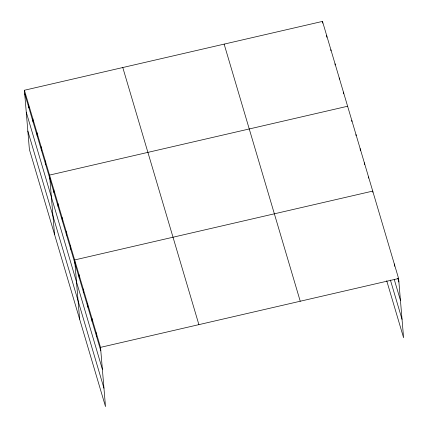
<?xml version="1.0" encoding="UTF-8"?>
<svg xmlns="http://www.w3.org/2000/svg" width="428" height="428" viewBox="0 0 428 428"><rect width="100%" height="100%" fill="white"/><g stroke="black" fill="none" stroke-linecap="round" stroke-linejoin="round"><path stroke-width="0.64" d="M24.417 90.249L100.527 347.359L105.502 406.6L29.393 149.49L24.417 90.249L322.498 21.4L398.607 278.51L403.583 337.751L386.709 280.741M347.616 106.246L49.536 175.095L54.506 234.335M100.527 347.359L398.607 278.51M397.778 278.195L398.901 281.993M394.258 279.489L400.448 300.392M390.411 280.078L402.036 319.352M224.133 44.121L300.242 301.232M122.783 67.528L198.892 324.643M24.712 93.732L100.821 350.842M26.252 112.131L102.362 369.241M27.847 131.086L103.956 388.201M394.295 263.942L394.493 266.264M372.831 192.252L372.729 191.097L74.649 259.94L79.624 319.181M368.545 176.951L368.642 178.112M364.362 162.811L364.506 164.55M360.173 148.671L360.317 150.41M355.989 134.531L356.085 135.692M351.8 120.386L351.896 121.547M343.427 92.106L343.577 93.844M339.244 77.966L339.34 79.127M335.054 63.826L335.156 64.986M330.871 49.68L330.967 50.841M326.687 35.54L326.832 37.284M322.498 21.4L322.648 23.139M96.214 332.791L96.503 336.274M91.902 318.223L92.191 321.701M87.59 303.65L87.879 307.133M83.273 289.082L83.567 292.565M78.961 274.514L79.255 277.991M70.465 245.8L70.754 249.283M66.276 231.66L66.57 235.143M62.092 217.52L62.381 220.998M57.903 203.38L58.197 206.858M53.719 189.235L54.014 192.718M45.347 160.955L45.641 164.438M41.163 146.815L41.452 150.292M36.974 132.675L37.268 136.152M32.79 118.529L33.079 122.012M28.601 104.389L28.895 107.872"/></g></svg>
